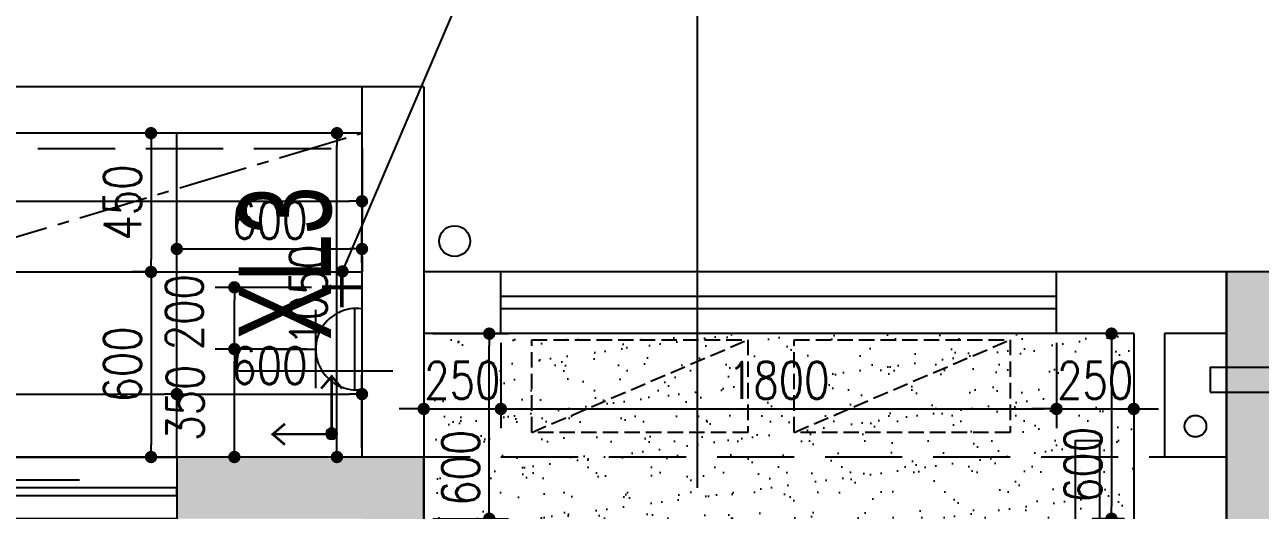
# Model space of a CAD drawing. Header units: inches. Extents: x -2597087 to 134135, y -662679 to 20000.
# Drawn here: x 8577 to 12580, y -9050 to -7476 of the extents above; entities that cross this region are included whole.
import ezdxf

# ---------------------------------------------------------------- set-up
doc = ezdxf.new("R2010")
doc.units = ezdxf.units.IN
doc.header["$LTSCALE"] = 100
doc.header["$MEASUREMENT"] = 0
doc.linetypes.add('CENTER2', pattern=[1.125, 0.75, -0.125, 0.125, -0.125])
doc.linetypes.add('DASH', pattern=[0.35, 0.25, -0.1])
doc.layers.get('0').update_dxf_attribs({"linetype": 'CONTINUOUS'})
doc.layers.get('Defpoints').update_dxf_attribs({"linetype": 'CONTINUOUS'})
for name, color, linetype in [('00-墙填充', 8, 'CONTINUOUS'), ('00-墙实线', 6, 'CONTINUOUS'), ('00-梁编号', 2, 'CONTINUOUS'), ('00-梁虚线', 4, 'DASH'), ('Air Conditioner空调机', 147, 'CONTINUOUS'), ('DOOR', 4, 'CONTINUOUS'), ('EQUIP-动力', 3, 'CONTINUOUS'), ('floor', 8, 'CONTINUOUS'), ('PUB_HATCH', 8, 'CONTINUOUS'), ('VPIPE-凝结', 99, 'DASH'), ('VPIPE-压力雨', 201, 'DASH'), ('WALL', 7, 'CONTINUOUS'), ('wall-dim', 3, 'CONTINUOUS'), ('WINDOW', 4, 'CONTINUOUS'), ('天地共', 1, 'CONTINUOUS'), ('天花开线', 4, 'CONTINUOUS')]:
    doc.layers.add(name, color=color, linetype=linetype)
doc.styles.get("Standard").update_dxf_attribs({"font": 'txt.shx', "width": 0.8, "bigfont": 'GBCBIG.shx'})
doc.styles.add('结构海文', font='haiwenrs2015.shx', dxfattribs={"width": 0.7, "bigfont": 'haiwenhz.shx'})
doc.dimstyles.new('50', dxfattribs={"dimscale": 50, "dimtxt": 2.4, "dimasz": 0.8, "dimexe": 1.25, "dimexo": 0.6, "dimgap": 0.65, "dimtad": 1, "dimdec": 0, "dimdsep": 46, "dimtxsty": 'Standard', "dimblk1": 'DOT', "dimblk2": 'DOT', "dimsah": 1, "dimcen": 2.5, "dimclrd": 3, "dimclre": 3, "dimclrt": 3, "dimadec": 0, "dimazin": 0, "dimtfac": 1, "dimtdec": 0, "dimtix": 1, "dimtmove": 2, "dimatfit": 0, "dimldrblk": 'DOT', "dimfxl": 5, "dimfxlon": 1, "dimarcsym": 0})

# ---------------------------------------------------------------- blocks, each defined once
blk = doc.blocks.new('$DorLib2D$00000131')
at = {"color": 0, "linetype": 'Continuous'}
for p, q in [((0.15, 0.125), (0.2319, 0.1973)), ((0.2319, 0.1973), (0.2319, 0.125)), ((-0.5, 0.125), (-0.5, 0)), ((0.0192, 0.125), (-0.5, 0.125)), ((0.0192, 0), (0.0192, 0.125)), ((0.35, 0.125), (0.15, 0.125)), ((-0.5, 0), (0.0192, 0)), ((-0.024, 0), (0.5, 0)), ((-0.024, -0.125), (-0.024, 0)), ((0.5, 0), (0.5, -0.125)), ((-0.35, -0.125), (-0.15, -0.125)), ((-0.2319, -0.1973), (-0.2319, -0.125)), ((-0.15, -0.125), (-0.2319, -0.1973)), ((0.5, -0.125), (-0.024, -0.125))]:
    blk.add_line(p, q, dxfattribs=at)
blk = doc.blocks.new('A$C50EC2947')
at = {"linetype": 'DASH', "ltscale": 2}
blk.add_line((0.5, 300), (700, -1.2), dxfattribs=at)
blk.add_lwpolyline([(0, 0), (700, -1.2), (700.5, 298.8), (0.5, 300)], close=True, dxfattribs=at)
blk = doc.blocks.new('DFG44EWDSDFG')
at = {"layer": 'PUB_HATCH'}
for points in [[(12469.9, -10027.5), (12669.9, -10027.5), (12669.9, -8477.5), (13169.9, -8477.5), (13169.9, -8277.5), (12469.9, -8277.5)], [(9869.9, -11077.5), (9869.9, -8877.5), (9069.9, -8877.5), (9069.9, -9077.5), (9669.9, -9077.5), (9669.9, -11077.5)]]:
    blk.add_hatch(color=6, dxfattribs=at).paths.add_polyline_path(points)
at = {"layer": 'Air Conditioner空调机'}
for points in [[(12417.2, -8667.5), (12719.9, -8667.5), (12719.9, -8587.5), (12417.2, -8587.5)], [(12059.9, -9127.5), (12059.9, -8824.8), (11979.9, -8824.8), (11979.9, -9127.5)]]:
    blk.add_lwpolyline(points, close=True, dxfattribs=at)
at = {"layer": 'DOOR'}
blk.add_line((9069.9, -8877.5), (6969.9, -8877.5), dxfattribs=at)
at = {"layer": 'VPIPE-凝结', "linetype": 'Continuous'}
blk.add_circle((12369.9, -8777.5), 35, dxfattribs=at)
at = {"layer": 'VPIPE-压力雨', "linetype": 'Continuous'}
blk.add_circle((9969.9, -8177.5), 50, dxfattribs=at)
at = {"layer": 'WALL'}
for p, q in [((9669.9, -7677.5), (9669.9, -8377.5)), ((9869.9, -7677.5), (9669.9, -7677.5)), ((9869.9, -7677.5), (9869.9, -8277.5)), ((10119.9, -8277.5), (9869.9, -8277.5)), ((10119.9, -8477.5), (10119.9, -8277.5)), ((12269.9, -8277.5), (11919.9, -8277.5)), ((11919.9, -8477.5), (11919.9, -8277.5)), ((12569.9, -8277.5), (12269.9, -8277.5)), ((13169.9, -8277.5), (12569.9, -8277.5)), ((9669.9, -8377.5), (9669.9, -8877.5)), ((9869.9, -8477.5), (9869.9, -8877.5)), ((10119.9, -8477.5), (9869.9, -8477.5)), ((12169.9, -8477.5), (11919.9, -8477.5)), ((12169.9, -8477.5), (12169.9, -8877.5)), ((12269.9, -8477.5), (12269.9, -8877.5)), ((12469.9, -8477.5), (12269.9, -8477.5)), ((12469.9, -8477.5), (12469.9, -8877.5)), ((9669.9, -8877.5), (9069.9, -8877.5)), ((9069.9, -8877.5), (9069.9, -9077.5)), ((9869.9, -8877.5), (9869.9, -9077.5)), ((12169.9, -8877.5), (12169.9, -9077.5)), ((12469.9, -8877.5), (12269.9, -8877.5))]:
    blk.add_line(p, q, dxfattribs=at)
at = {"layer": 'WALL', "color": 7}
for p, q in [((13169.9, -8277.5), (12469.9, -8277.5)), ((12469.9, -8277.5), (12469.9, -10027.5)), ((9869.9, -8877.5), (9069.9, -8877.5)), ((9069.9, -8877.5), (9069.9, -9077.5)), ((9869.9, -11077.5), (9869.9, -8877.5))]:
    blk.add_line(p, q, dxfattribs=at)
at = {"layer": 'WINDOW'}
for p, q in [((11919.9, -8277.5), (10119.9, -8277.5)), ((11919.9, -8357.5), (10119.9, -8357.5)), ((11919.9, -8397.5), (10119.9, -8397.5)), ((11919.9, -8477.5), (10119.9, -8477.5))]:
    blk.add_line(p, q, dxfattribs=at)
for points in [[(9669.9, -7677.5), (6169.9, -7677.5)], [(9669.9, -7827.5), (6169.9, -7827.5)]]:
    blk.add_lwpolyline(points, dxfattribs=at)
at = {"layer": 'Air Conditioner空调机', "linetype": 'DASH', "ltscale": 0.5, "extrusion": (0, 0, -1), "zscale": -1, "rotation": 180.0967230351278}
for p in [(-10219.9, -8497.5), (-11069.9, -8497.5)]:
    blk.add_blockref('A$C50EC2947', p, dxfattribs=at)
at = {"layer": 'DOOR', "xscale": 2100, "yscale": 200, "zscale": 2100, "rotation": 180}
blk.add_blockref('$DorLib2D$00000131', (8019.9, -8977.5), dxfattribs=at)
blk = doc.blocks.new('_Dot')
at = {"color": 0, "linetype": 'ByBlock', "lineweight": -2}
blk.add_line((-0.5, 0), (-1, 0), dxfattribs=at)
at = {"color": 0, "linetype": 'ByBlock', "const_width": 0.5}
blk.add_lwpolyline([(-0.25, 0, 1), (0.25, 0, 1)], format="xyb", close=True, dxfattribs=at)
blk = doc.blocks.new('*D505')
at = {"layer": 'Defpoints', "color": 0, "transparency": 16777216}
for p in [(9256.4, -8527.5), (9519.1, -8527.5), (9468.3, -8877.5)]:
    blk.add_point(p, dxfattribs=at)
at = {"layer": 'EQUIP-动力', "color": 3, "lineweight": -2, "transparency": 16777216}
for p, q in [((9489.1, -8527.5), (9193.9, -8527.5)), ((9256.4, -8837.5), (9256.4, -8567.5)), ((9438.3, -8877.5), (9193.9, -8877.5))]:
    blk.add_line(p, q, dxfattribs=at)
at = {"layer": 'EQUIP-动力', "color": 3, "lineweight": -2, "transparency": 16777216, "xscale": 40, "yscale": 40, "zscale": 40}
for p, rotation in [((9256.4, -8527.5), 90), ((9256.4, -8877.5), 270)]:
    blk.add_blockref('_Dot', p, dxfattribs=dict(at, rotation=rotation))
at = {"layer": 'EQUIP-动力', "color": 3, "transparency": 16777216, "insert": (9097, -8701.6), "char_height": 120, "attachment_point": 5, "rotation": 90}
blk.add_mtext('350', dxfattribs=at)
blk = doc.blocks.new('erwewe')
at = {"layer": 'EQUIP-动力', "color": 4, "linetype": 'ByBlock', "const_width": 12}
for points in [[(8163.4, 23487.1), (8163.4, 23479.9), (8163.4, 23357.1)], [(8098.4, 23422.1), (8105.3, 23422.1), (8228.4, 23422.1)]]:
    blk.add_lwpolyline(points, dxfattribs=at)
blk = doc.blocks.new('*D506')
at = {"layer": 'Defpoints', "color": 0, "transparency": 16777216}
for p in [(9256.4, -8327.4), (9539.9, -8327.4), (9521.6, -8527.5)]:
    blk.add_point(p, dxfattribs=at)
at = {"layer": 'EQUIP-动力', "color": 3, "lineweight": -2, "transparency": 16777216}
for p, q in [((9506.4, -8327.4), (9193.9, -8327.4)), ((9256.4, -8487.5), (9256.4, -8367.4)), ((9491.6, -8527.5), (9193.9, -8527.5))]:
    blk.add_line(p, q, dxfattribs=at)
at = {"layer": 'EQUIP-动力', "color": 3, "lineweight": -2, "transparency": 16777216, "xscale": 40, "yscale": 40, "zscale": 40}
for p, rotation in [((9256.4, -8327.4), 90), ((9256.4, -8527.5), 270)]:
    blk.add_blockref('_Dot', p, dxfattribs=dict(at, rotation=rotation))
at = {"layer": 'EQUIP-动力', "color": 3, "transparency": 16777216, "insert": (9094.1, -8407.9), "char_height": 120, "attachment_point": 5, "rotation": 90}
blk.add_mtext('200', dxfattribs=at)
blk = doc.blocks.new('A$C13D5077C')
at = {"layer": 'EQUIP-动力', "color": 7}
for points in [[(0, 262.5), (0, 135.5)], [(-127, 135.5), (127, 135.5)], [(-132.1, 8.5), (131.5, 8.5)]]:
    blk.add_lwpolyline(points, dxfattribs=at)
blk.add_lwpolyline([(130.5, -13.1, 1.142122), (-130.9, -14.4)], format="xyb", dxfattribs=at)
blk = doc.blocks.new('*D532')
at = {"layer": 'Defpoints', "color": 0, "transparency": 16777216}
for p in [(9009.5, -7827.5), (8986.5, -8277.5), (9009.5, -8277.5)]:
    blk.add_point(p, dxfattribs=at)
at = {"layer": 'floor', "color": 3, "lineweight": -2, "transparency": 16777216}
for p, q in [((8986.5, -7827.5), (8924, -7827.5)), ((8986.5, -7867.5), (8986.5, -8237.5)), ((8986.5, -8277.5), (8924, -8277.5))]:
    blk.add_line(p, q, dxfattribs=at)
at = {"layer": 'floor', "color": 3, "lineweight": -2, "transparency": 16777216, "xscale": 40, "yscale": 40, "zscale": 40}
for p, rotation in [((8986.5, -7827.5), 90), ((8986.5, -8277.5), 270)]:
    blk.add_blockref('_Dot', p, dxfattribs=dict(at, rotation=rotation))
at = {"layer": 'floor', "color": 3, "transparency": 16777216, "insert": (8894, -8052.5), "char_height": 120, "attachment_point": 5, "rotation": 90}
blk.add_mtext('450', dxfattribs=at)
blk = doc.blocks.new('*D533')
at = {"layer": 'Defpoints', "color": 0, "transparency": 16777216}
for p in [(9009.5, -8277.5), (8914.5, -8877.5), (8986.5, -8877.5)]:
    blk.add_point(p, dxfattribs=at)
at = {"layer": 'floor', "color": 3, "lineweight": -2, "transparency": 16777216}
for p, q in [((8986.5, -8277.5), (8924, -8277.5)), ((8986.5, -8317.5), (8986.5, -8837.5)), ((8944.5, -8877.5), (9049, -8877.5))]:
    blk.add_line(p, q, dxfattribs=at)
at = {"layer": 'floor', "color": 3, "lineweight": -2, "transparency": 16777216, "xscale": 40, "yscale": 40, "zscale": 40}
for p, rotation in [((8986.5, -8277.5), 90), ((8986.5, -8877.5), 270)]:
    blk.add_blockref('_Dot', p, dxfattribs=dict(at, rotation=rotation))
at = {"layer": 'floor', "color": 3, "transparency": 16777216, "insert": (8894, -8577.5), "char_height": 120, "attachment_point": 5, "rotation": 90}
blk.add_mtext('600', dxfattribs=at)
blk = doc.blocks.new('pkgds')
blk.add_hatch(color=1).paths.add_polyline_path([(162250.7, -60662.2, 1), (162296, -60662.2, 1)])
at = {"color": 1, "const_width": 10}
for points in [[(162317.9, -60473.2), (162275.5, -60423.6), (162233.1, -60473.2)], [(162275.5, -60639.7), (162275.5, -60423.6)], [(162090.3, -60704.9), (162040.7, -60662.5), (162090.3, -60620.1)], [(162250.7, -60662.5), (162040.7, -60662.5)]]:
    blk.add_lwpolyline(points, dxfattribs=at)
at = {"color": 1}
blk.add_circle((162273.4, -60662.2), 22.6, dxfattribs=at)
blk = doc.blocks.new('*D534')
at = {"layer": 'Defpoints', "color": 0, "transparency": 16777216}
for p in [(9669.9, -8202.9), (9069.9, -8277.5), (9669.9, -8277.5)]:
    blk.add_point(p, dxfattribs=at)
at = {"layer": 'floor', "color": 3, "lineweight": -2, "transparency": 16777216}
for p, q in [((9069.9, -8247.5), (9069.9, -8140.4)), ((9669.9, -8247.5), (9669.9, -8140.4)), ((9109.9, -8202.9), (9629.9, -8202.9))]:
    blk.add_line(p, q, dxfattribs=at)
at = {"layer": 'floor', "color": 3, "lineweight": -2, "transparency": 16777216, "xscale": 40, "yscale": 40, "zscale": 40, "rotation": 180}
blk.add_blockref('_Dot', (9069.9, -8202.9), dxfattribs=at)
at = {"layer": 'floor', "color": 3, "lineweight": -2, "transparency": 16777216, "xscale": 40, "yscale": 40, "zscale": 40}
blk.add_blockref('_Dot', (9669.9, -8202.9), dxfattribs=at)
at = {"layer": 'floor', "color": 3, "transparency": 16777216, "insert": (9369.9, -8110.4), "char_height": 120, "attachment_point": 5}
blk.add_mtext('600', dxfattribs=at)
blk = doc.blocks.new('*D589')
at = {"layer": 'Defpoints', "color": 0, "transparency": 16777216}
for p in [(9869.9, -8477.5), (10082.2, -8477.5), (9869.9, -9077.5)]:
    blk.add_point(p, dxfattribs=at)
at = {"layer": 'wall-dim', "color": 3, "lineweight": -2, "transparency": 16777216}
for p, q in [((9899.9, -8477.5), (10144.7, -8477.5)), ((10082.2, -9037.5), (10082.2, -8517.5)), ((9899.9, -9077.5), (10144.7, -9077.5))]:
    blk.add_line(p, q, dxfattribs=at)
at = {"layer": 'wall-dim', "color": 3, "lineweight": -2, "transparency": 16777216, "xscale": 40, "yscale": 40, "zscale": 40}
for p, rotation in [((10082.2, -8477.5), 90), ((10082.2, -9077.5), 270)]:
    blk.add_blockref('_Dot', p, dxfattribs=dict(at, rotation=rotation))
at = {"layer": 'wall-dim', "color": 3, "transparency": 16777216, "insert": (9989.7, -8912.5), "char_height": 120, "attachment_point": 5, "rotation": 90}
blk.add_mtext('600', dxfattribs=at)
blk = doc.blocks.new('*D590')
at = {"layer": 'Defpoints', "color": 0, "transparency": 16777216}
for p in [(9869.9, -8477.5), (10119.9, -8477.5), (10119.9, -8721.6)]:
    blk.add_point(p, dxfattribs=at)
at = {"layer": 'wall-dim', "color": 3, "lineweight": -2, "transparency": 16777216}
for p, q in [((9869.9, -8507.5), (9869.9, -8784.1)), ((10119.9, -8507.5), (10119.9, -8784.1)), ((9829.9, -8721.6), (9789.9, -8721.6)), ((9869.9, -8721.6), (10119.9, -8721.6)), ((10159.9, -8721.6), (10199.9, -8721.6))]:
    blk.add_line(p, q, dxfattribs=at)
at = {"layer": 'wall-dim', "color": 3, "lineweight": -2, "transparency": 16777216, "xscale": 40, "yscale": 40, "zscale": 40}
blk.add_blockref('_Dot', (9869.9, -8721.6), dxfattribs=at)
at = {"layer": 'wall-dim', "color": 3, "lineweight": -2, "transparency": 16777216, "xscale": 40, "yscale": 40, "zscale": 40, "rotation": 180}
blk.add_blockref('_Dot', (10119.9, -8721.6), dxfattribs=at)
at = {"layer": 'wall-dim', "color": 3, "transparency": 16777216, "insert": (9994.9, -8629.1), "char_height": 120, "attachment_point": 5}
blk.add_mtext('250', dxfattribs=at)
blk = doc.blocks.new('*D591')
at = {"layer": 'Defpoints', "color": 0, "transparency": 16777216}
for p in [(10119.9, -8477.5), (11919.9, -8477.5), (11919.9, -8721.6)]:
    blk.add_point(p, dxfattribs=at)
at = {"layer": 'wall-dim', "color": 3, "lineweight": -2, "transparency": 16777216}
for p, q in [((10119.9, -8507.5), (10119.9, -8784.1)), ((11919.9, -8507.5), (11919.9, -8784.1)), ((10159.9, -8721.6), (11879.9, -8721.6))]:
    blk.add_line(p, q, dxfattribs=at)
at = {"layer": 'wall-dim', "color": 3, "lineweight": -2, "transparency": 16777216, "xscale": 40, "yscale": 40, "zscale": 40, "rotation": 180}
blk.add_blockref('_Dot', (10119.9, -8721.6), dxfattribs=at)
at = {"layer": 'wall-dim', "color": 3, "lineweight": -2, "transparency": 16777216, "xscale": 40, "yscale": 40, "zscale": 40}
blk.add_blockref('_Dot', (11919.9, -8721.6), dxfattribs=at)
at = {"layer": 'wall-dim', "color": 3, "transparency": 16777216, "insert": (11019.9, -8629.1), "char_height": 120, "attachment_point": 5}
blk.add_mtext('1800', dxfattribs=at)
blk = doc.blocks.new('*D592')
at = {"layer": 'Defpoints', "color": 0, "transparency": 16777216}
for p in [(11919.9, -8477.5), (12169.9, -8477.5), (12169.9, -8721.6)]:
    blk.add_point(p, dxfattribs=at)
at = {"layer": 'wall-dim', "color": 3, "lineweight": -2, "transparency": 16777216}
for p, q in [((11919.9, -8507.5), (11919.9, -8784.1)), ((12169.9, -8507.5), (12169.9, -8784.1)), ((11879.9, -8721.6), (11839.9, -8721.6)), ((11919.9, -8721.6), (12169.9, -8721.6)), ((12209.9, -8721.6), (12249.9, -8721.6))]:
    blk.add_line(p, q, dxfattribs=at)
at = {"layer": 'wall-dim', "color": 3, "lineweight": -2, "transparency": 16777216, "xscale": 40, "yscale": 40, "zscale": 40}
blk.add_blockref('_Dot', (11919.9, -8721.6), dxfattribs=at)
at = {"layer": 'wall-dim', "color": 3, "lineweight": -2, "transparency": 16777216, "xscale": 40, "yscale": 40, "zscale": 40, "rotation": 180}
blk.add_blockref('_Dot', (12169.9, -8721.6), dxfattribs=at)
at = {"layer": 'wall-dim', "color": 3, "transparency": 16777216, "insert": (12044.9, -8629.1), "char_height": 120, "attachment_point": 5}
blk.add_mtext('250', dxfattribs=at)
blk = doc.blocks.new('*D593')
at = {"layer": 'Defpoints', "color": 0, "transparency": 16777216}
for p in [(12169.9, -8477.5), (12098, -9077.5), (12169.9, -9077.5)]:
    blk.add_point(p, dxfattribs=at)
at = {"layer": 'wall-dim', "color": 3, "lineweight": -2, "transparency": 16777216}
for p, q in [((12139.9, -8477.5), (12035.5, -8477.5)), ((12098, -8517.5), (12098, -9037.5)), ((12139.9, -9077.5), (12035.5, -9077.5))]:
    blk.add_line(p, q, dxfattribs=at)
at = {"layer": 'wall-dim', "color": 3, "lineweight": -2, "transparency": 16777216, "xscale": 40, "yscale": 40, "zscale": 40}
for p, rotation in [((12098, -8477.5), 90), ((12098, -9077.5), 270)]:
    blk.add_blockref('_Dot', p, dxfattribs=dict(at, rotation=rotation))
at = {"layer": 'wall-dim', "color": 3, "transparency": 16777216, "insert": (12005.5, -8903), "char_height": 120, "attachment_point": 5, "rotation": 90}
blk.add_mtext('600', dxfattribs=at)
blk = doc.blocks.new('*D598')
at = {"layer": 'Defpoints', "color": 0, "transparency": 16777216}
for p in [(9069.9, -8673.4), (6969.9, -8877.5), (9069.9, -8877.5)]:
    blk.add_point(p, dxfattribs=at)
at = {"layer": 'wall-dim', "color": 3, "lineweight": -2, "transparency": 16777216}
for p, q in [((6969.9, -8847.5), (6969.9, -8610.9)), ((9069.9, -8847.5), (9069.9, -8610.9)), ((7009.9, -8673.4), (9029.9, -8673.4))]:
    blk.add_line(p, q, dxfattribs=at)
at = {"layer": 'wall-dim', "color": 3, "lineweight": -2, "transparency": 16777216, "xscale": 40, "yscale": 40, "zscale": 40, "rotation": 180}
blk.add_blockref('_Dot', (6969.9, -8673.4), dxfattribs=at)
at = {"layer": 'wall-dim', "color": 3, "lineweight": -2, "transparency": 16777216, "xscale": 40, "yscale": 40, "zscale": 40}
blk.add_blockref('_Dot', (9069.9, -8673.4), dxfattribs=at)
at = {"layer": 'wall-dim', "color": 3, "transparency": 16777216, "insert": (8019.9, -8580.9), "char_height": 120, "attachment_point": 5}
blk.add_mtext('2100', dxfattribs=at)
blk = doc.blocks.new('*D599')
at = {"layer": 'Defpoints', "color": 0, "transparency": 16777216}
for p in [(9669.9, -8673.4), (9069.9, -8877.5), (9669.9, -8877.5)]:
    blk.add_point(p, dxfattribs=at)
at = {"layer": 'wall-dim', "color": 3, "lineweight": -2, "transparency": 16777216}
for p, q in [((9069.9, -8847.5), (9069.9, -8610.9)), ((9669.9, -8847.5), (9669.9, -8610.9)), ((9109.9, -8673.4), (9629.9, -8673.4))]:
    blk.add_line(p, q, dxfattribs=at)
at = {"layer": 'wall-dim', "color": 3, "lineweight": -2, "transparency": 16777216, "xscale": 40, "yscale": 40, "zscale": 40, "rotation": 180}
blk.add_blockref('_Dot', (9069.9, -8673.4), dxfattribs=at)
at = {"layer": 'wall-dim', "color": 3, "lineweight": -2, "transparency": 16777216, "xscale": 40, "yscale": 40, "zscale": 40}
blk.add_blockref('_Dot', (9669.9, -8673.4), dxfattribs=at)
at = {"layer": 'wall-dim', "color": 3, "transparency": 16777216, "insert": (9369.9, -8580.9), "char_height": 120, "attachment_point": 5}
blk.add_mtext('600', dxfattribs=at)
blk = doc.blocks.new('*D600')
at = {"layer": 'Defpoints', "color": 0, "transparency": 16777216}
for p in [(9588.8, -7827.5), (9669.9, -7827.5), (9669.9, -8877.5)]:
    blk.add_point(p, dxfattribs=at)
at = {"layer": 'wall-dim', "color": 3, "lineweight": -2, "transparency": 16777216}
for p, q in [((9639.9, -7827.5), (9526.3, -7827.5)), ((9588.8, -8837.5), (9588.8, -7867.5)), ((9639.9, -8877.5), (9526.3, -8877.5))]:
    blk.add_line(p, q, dxfattribs=at)
at = {"layer": 'wall-dim', "color": 3, "lineweight": -2, "transparency": 16777216, "xscale": 40, "yscale": 40, "zscale": 40}
for p, rotation in [((9588.8, -7827.5), 90), ((9588.8, -8877.5), 270)]:
    blk.add_blockref('_Dot', p, dxfattribs=dict(at, rotation=rotation))
at = {"layer": 'wall-dim', "color": 3, "transparency": 16777216, "insert": (9496.3, -8352.5), "char_height": 120, "attachment_point": 5, "rotation": 90}
blk.add_mtext('1050', dxfattribs=at)
blk = doc.blocks.new('*D601')
at = {"layer": 'Defpoints', "color": 0, "transparency": 16777216}
for p in [(6169.9, -7827.5), (9669.9, -7827.5), (9669.9, -8048.4)]:
    blk.add_point(p, dxfattribs=at)
at = {"layer": 'wall-dim', "color": 3, "lineweight": -2, "transparency": 16777216}
for p, q in [((6169.9, -7857.5), (6169.9, -8110.9)), ((9669.9, -7857.5), (9669.9, -8110.9)), ((6209.9, -8048.4), (9629.9, -8048.4))]:
    blk.add_line(p, q, dxfattribs=at)
at = {"layer": 'wall-dim', "color": 3, "lineweight": -2, "transparency": 16777216, "xscale": 40, "yscale": 40, "zscale": 40, "rotation": 180}
blk.add_blockref('_Dot', (6169.9, -8048.4), dxfattribs=at)
at = {"layer": 'wall-dim', "color": 3, "lineweight": -2, "transparency": 16777216, "xscale": 40, "yscale": 40, "zscale": 40}
blk.add_blockref('_Dot', (9669.9, -8048.4), dxfattribs=at)
at = {"layer": 'wall-dim', "color": 3, "transparency": 16777216, "insert": (7919.9, -7955.9), "char_height": 120, "attachment_point": 5}
blk.add_mtext('3500', dxfattribs=at)
blk = doc.blocks.new('GTDEHD')
at = {"layer": '00-墙填充', "color": 8}
for points in [[(109610.8, -16781.4), (109610.8, -16981.4), (108910.8, -16781.4), (109110.8, -16981.4)], [(108910.8, -18531.4), (109110.8, -18531.4), (108910.8, -16781.4), (109110.8, -16981.4)], [(106310.8, -17381.4), (106110.8, -17581.4), (105510.8, -17381.4), (105510.8, -17581.4)], [(106310.8, -19581.4), (106110.8, -19581.4), (106310.8, -17381.4), (106110.8, -17581.4)]]:
    blk.add_solid(points, dxfattribs=at)
at = {"layer": '00-墙实线', "color": 8}
for p, q in [((109610.8, -16781.4), (108910.8, -16781.4)), ((108910.8, -16781.4), (108910.8, -18531.4)), ((106310.8, -17381.4), (105510.8, -17381.4)), ((105510.8, -17381.4), (105510.8, -17581.4)), ((106310.8, -19581.4), (106310.8, -17381.4))]:
    blk.add_line(p, q, dxfattribs=at)
at = {"layer": '00-梁编号', "color": 8}
for p, q in [((107197.4, -17481.4), (107197.4, -15267.5)), ((106210.8, -17103), (105710.8, -17103))]:
    blk.add_line(p, q, dxfattribs=at)
at = {"layer": '00-梁虚线', "color": 8, "ltscale": 10}
for p, q in [((102610.8, -16381.4), (106110.8, -16381.4)), ((106110.8, -16381.4), (106110.8, -16781.4)), ((106310.8, -16781.4), (106310.8, -17381.4)), ((108910.8, -17381.4), (106310.8, -17381.4))]:
    blk.add_line(p, q, dxfattribs=at)
at = {"layer": '00-梁编号', "color": 8, "linetype": 'Continuous', "style": '结构海文', "width": 0.7}
blk.add_text('XL3', height=300, rotation=90, dxfattribs=at).set_placement((106010.8, -17003))

msp = doc.modelspace()

# ---------------------------------------------------------------- hatches: boundary and pattern name
at = {"layer": 'floor'}
h = msp.add_hatch(dxfattribs=at)
h.set_pattern_fill('_USER', color=256, scale=600, double=1, pattern_type=0)
h.set_pattern_definition([(0, (9669.9, -8877.45), (0, 600), []), (90, (9669.9, -8877.45), (-600, 4e-14), [])])
h.paths.add_polyline_path([(6169.915, -7827.452), (9669.915, -7827.452), (9669.915, -8877.452), (6169.915, -8877.452)])
h = msp.add_hatch(dxfattribs=at)
h.set_pattern_fill('AR-SAND', color=256, scale=66)
h.paths.add_polyline_path([(12169.915, -8477.452), (11919.915, -8477.452), (10119.915, -8477.452), (9869.915, -8477.452), (9869.915, -8877.452), (9869.915, -9077.452), (12169.915, -9077.452), (12169.915, -8877.452)])

# ---------------------------------------------------------------- linework, layer by layer
at = {"layer": '天地共'}
msp.add_lwpolyline([(6969.915, -8877.452), (9069.915, -8877.452), (9069.915, -9077.452), (6969.915, -9077.452)], close=True, dxfattribs=at)
at = {"layer": '天花开线', "linetype": 'CENTER2', "ltscale": 3}
msp.add_line((6169.915, -8877.452), (9669.915, -7827.452), dxfattribs=at)

# ---------------------------------------------------------------- block references
msp.add_blockref('DFG44EWDSDFG', (0, 0))
at = {"layer": '00-梁虚线'}
msp.add_blockref('GTDEHD', (-96440.852, 8503.907), dxfattribs=at)
at = {"layer": 'EQUIP-动力', "color": 4, "linetype": 'ByBlock', "xscale": -1, "rotation": 180}
msp.add_blockref('erwewe', (1441.475, 15094.745), dxfattribs=at)
at = {"layer": 'EQUIP-动力', "color": 2, "rotation": 90.00000000000001}
msp.add_blockref('A$C13D5077C', (9655.489, -8527.452), dxfattribs=at)
at = {"layer": 'floor', "color": 1, "xscale": -0.7999999998137355, "yscale": 0.7999999998137355, "zscale": 0.7999999998137355, "rotation": 90}
msp.add_blockref('pkgds', (-38958.346, 121016.684), dxfattribs=at)

# ---------------------------------------------------------------- dimensions: what is measured, and where the dimension line sits
at = {"layer": 'EQUIP-动力'}
for base, p1, p2, picture, middle in [((9256.354, -8327.359), (9521.571, -8527.452), (9539.915, -8327.359), '*D506', (9094.111, -8407.947)), ((9256.354, -8527.452), (9468.311, -8877.452), (9519.071, -8527.452), '*D505', (9096.957, -8701.611))]:
    dim = msp.add_linear_dim(base=base, p1=p1, p2=p2, angle=270, dimstyle='50', dxfattribs=at)
    dim.commit()
    dim.dimension.update_dxf_attribs({"geometry": picture, "text_midpoint": middle, "dimtype": 160})
at = {"layer": 'floor'}
for base, p1, p2, picture, middle in [((8986.486, -8277.452), (9009.546, -7827.452), (9009.546, -8277.452), '*D532', (8893.986, -8052.452)), ((8986.486, -8877.452), (9009.546, -8277.452), (8914.533, -8877.452), '*D533', (8893.986, -8577.452))]:
    dim = msp.add_linear_dim(base=base, p1=p1, p2=p2, angle=90, dimstyle='50', override={"dimarcsym": 2}, dxfattribs=at)
    dim.commit()
    dim.dimension.update_dxf_attribs({"geometry": picture, "text_midpoint": middle})
dim = msp.add_linear_dim(base=(9669.915, -8202.867), p1=(9069.915, -8277.452), p2=(9669.915, -8277.452), dimstyle='50', override={"dimarcsym": 2}, dxfattribs=at)
dim.commit()
dim.dimension.update_dxf_attribs({"geometry": '*D534', "text_midpoint": (9369.915, -8110.367)})
at = {"layer": 'wall-dim'}
for base, p1, p2, picture, middle in [((9669.915, -8048.413), (6169.915, -7827.452), (9669.915, -7827.452), '*D601', (7919.915, -7955.913)), ((10119.915, -8721.562), (9869.915, -8477.452), (10119.915, -8477.452), '*D590', (9994.915, -8629.062)), ((11919.915, -8721.562), (10119.915, -8477.452), (11919.915, -8477.452), '*D591', (11019.915, -8629.062)), ((12169.915, -8721.562), (11919.915, -8477.452), (12169.915, -8477.452), '*D592', (12044.915, -8629.062)), ((9069.915, -8673.358), (6969.915, -8877.452), (9069.915, -8877.452), '*D598', (8019.915, -8580.858)), ((9669.915, -8673.358), (9069.915, -8877.452), (9669.915, -8877.452), '*D599', (9369.915, -8580.858))]:
    dim = msp.add_linear_dim(base=base, p1=p1, p2=p2, dimstyle='50', override={"dimarcsym": 2}, dxfattribs=at)
    dim.commit()
    dim.dimension.update_dxf_attribs({"geometry": picture, "text_midpoint": middle})
dim = msp.add_linear_dim(base=(9588.802, -7827.452), p1=(9669.915, -8877.452), p2=(9669.915, -7827.452), angle=90, dimstyle='50', override={"dimarcsym": 2}, dxfattribs=at)
dim.commit()
dim.dimension.update_dxf_attribs({"geometry": '*D600', "text_midpoint": (9496.302, -8352.452)})
for base, p1, p2, picture, middle in [((10082.237, -8477.452), (9869.915, -9077.452), (9869.915, -8477.452), '*D589', (9989.737, -8912.451)), ((12097.957, -9077.452), (12169.915, -8477.452), (12169.915, -9077.452), '*D593', (12005.457, -8903.026))]:
    dim = msp.add_linear_dim(base=base, p1=p1, p2=p2, angle=90, dimstyle='50', override={"dimarcsym": 2}, dxfattribs=at)
    dim.commit()
    dim.dimension.update_dxf_attribs({"geometry": picture, "text_midpoint": middle, "dimtype": 160})

# ---------------------------------------------------------------- leaders
at = {"layer": 'EQUIP-动力', "color": 1}
msp.add_leader([(6299.915, -8377.284), (7625.55, -5888.815), (8852.964, -5888.815)], dimstyle='50', override={"dimgap": 0.65, "dimtad": 0, "dimarcsym": 2}, dxfattribs=at)
at = {"layer": 'EQUIP-动力'}
for points in [[(9606.682, -8275.67, 0), (10219.559, -6841.479, 0), (11958.53, -6841.48, 0)], [(6705.158, -8811.826, 0), (7952.488, -6953.892, 0), (9383.227, -6953.893, 0)]]:
    msp.add_leader(points, dimstyle='50', dxfattribs=at)

doc.saveas('drawing.dxf')
